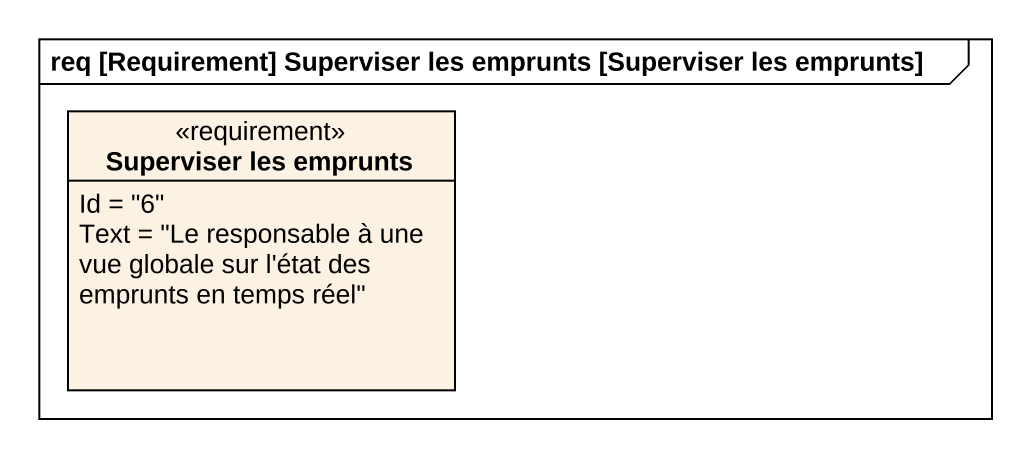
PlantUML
@startuml
mainframe req [Requirement] Superviser les emprunts [Superviser les emprunts]
hide circle
hide empty members
class "Superviser les emprunts" as Superviser_les_emprunts <<requirement>> {
  Id = "6"
  Text = "Le responsable à une vue globale sur l'état des emprunts en temps réel"
}
@enduml
